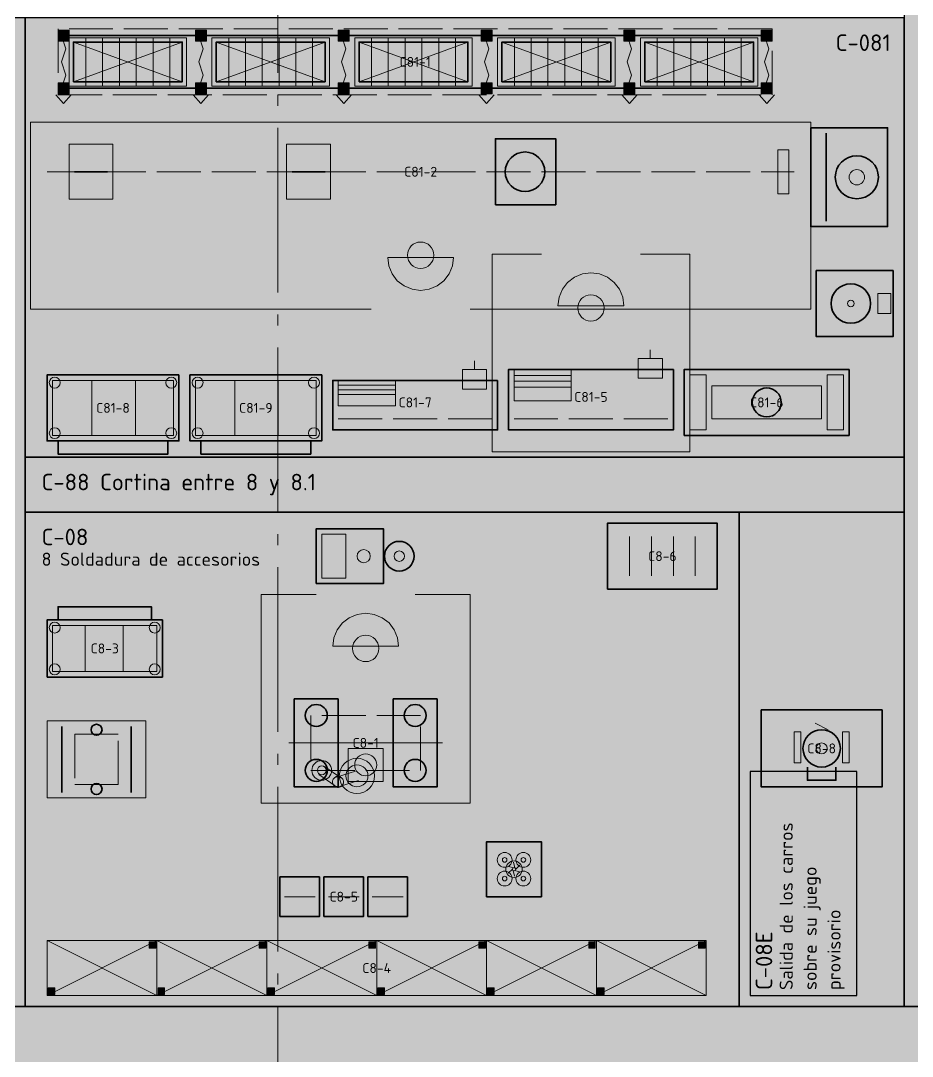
# Model space of a CAD drawing. Header units: millimetres. Extents: x 0 to 1189, y 0 to 841.
# Drawn here: x 515.6 to 596.7, y 415.5 to 509.8 of the extents above; entities that cross this region are included whole.
import ezdxf
from ezdxf.enums import TextEntityAlignment as Align

# ---------------------------------------------------------------- set-up
doc = ezdxf.new("R2010")
doc.units = ezdxf.units.MM
doc.linetypes.add('IRAM-E-TRAZOS', pattern=[5, 4, -1])
doc.linetypes.add('IRAM-F-TRAZO-PUNTO', pattern=[20, 15, -2, 1, -2])
for name, color, linetype, lineweight, true_color in [('A-AREA-TRABAJO', 30, 'CONTINUOUS', 13, 0xeb963c), ('A-DEM-AM', 2, 'CONTINUOUS', 35, 0xd7a500), ('A-EQUIPO', 30, 'CONTINUOUS', 35, 0xe67800), ('A-SENDA', 2, 'CONTINUOUS', 25, 0xd7a500)]:
    doc.layers.add(name, color=color, linetype=linetype, lineweight=lineweight, true_color=true_color)
for name, color, linetype, lineweight in [('A-EJE', 1, 'IRAM-F-TRAZO-PUNTO', 18), ('A-EQUIPO-FINO', 8, 'CONTINUOUS', 13), ('A-EQUIPO-OCULTO', 8, 'IRAM-E-TRAZOS', 13), ('A-EQUIPO-RELLENO', 9, 'CONTINUOUS', 13), ('A-OPERARIO', 6, 'CONTINUOUS', 18), ('A-RELLENO', 9, 'CONTINUOUS', 13), ('A-SECTOR', 1, 'CONTINUOUS', 25), ('A-SECTOR-TXT', 1, 'CONTINUOUS', 25), ('A-SEGURIDAD', 1, 'IRAM-E-TRAZOS', 18), ('A-TEXTO', 7, 'CONTINUOUS', 18)]:
    doc.layers.add(name, color=color, linetype=linetype, lineweight=lineweight)
doc.styles.add('ISO3098', font='isocpeur.ttf')

msp = doc.modelspace()

# ---------------------------------------------------------------- hatches: boundary and pattern name
at = {"layer": 'A-EQUIPO-RELLENO', "true_color": 0x969ba0}
h = msp.add_hatch(color=7, dxfattribs=at)
h.dxf.hatch_style = 1
h.paths.add_polyline_path([(519, 507.9), (520, 507.9), (520, 508.9), (519, 508.9)])
at = {"layer": 'A-EQUIPO-RELLENO', "true_color": 0xeedec0}
h = msp.add_hatch(color=7, dxfattribs=at)
h.dxf.hatch_style = 1
h.paths.add_polyline_path([(520, 503.8), (530.7, 503.8), (530.7, 508.2), (520, 508.2)])
at = {"layer": 'A-EQUIPO-RELLENO', "true_color": 0x969ba0}
h = msp.add_hatch(color=7, dxfattribs=at)
h.dxf.hatch_style = 1
h.paths.add_polyline_path([(531.5, 507.9), (532.5, 507.9), (532.5, 508.9), (531.5, 508.9)])
at = {"layer": 'A-EQUIPO-RELLENO', "true_color": 0xeedec0}
h = msp.add_hatch(color=7, dxfattribs=at)
h.dxf.hatch_style = 1
h.paths.add_polyline_path([(533, 503.8), (543.7, 503.8), (543.7, 508.2), (533, 508.2)])
at = {"layer": 'A-EQUIPO-RELLENO', "true_color": 0x969ba0}
h = msp.add_hatch(color=7, dxfattribs=at)
h.dxf.hatch_style = 1
h.paths.add_polyline_path([(544.5, 507.9), (545.5, 507.9), (545.5, 508.9), (544.5, 508.9)])
at = {"layer": 'A-EQUIPO-RELLENO', "true_color": 0xeedec0}
h = msp.add_hatch(color=7, dxfattribs=at)
h.dxf.hatch_style = 1
h.paths.add_polyline_path([(546, 503.8), (556.7, 503.8), (556.7, 508.2), (546, 508.2)])
at = {"layer": 'A-EQUIPO-RELLENO', "true_color": 0x969ba0}
h = msp.add_hatch(color=7, dxfattribs=at)
h.dxf.hatch_style = 1
h.paths.add_polyline_path([(557.5, 507.9), (558.5, 507.9), (558.5, 508.9), (557.5, 508.9)])
at = {"layer": 'A-EQUIPO-RELLENO', "true_color": 0xeedec0}
h = msp.add_hatch(color=7, dxfattribs=at)
h.dxf.hatch_style = 1
h.paths.add_polyline_path([(559, 503.8), (569.7, 503.8), (569.7, 508.2), (559, 508.2)])
at = {"layer": 'A-EQUIPO-RELLENO', "true_color": 0x969ba0}
h = msp.add_hatch(color=7, dxfattribs=at)
h.dxf.hatch_style = 1
h.paths.add_polyline_path([(570.5, 507.9), (571.5, 507.9), (571.5, 508.9), (570.5, 508.9)])
at = {"layer": 'A-EQUIPO-RELLENO', "true_color": 0xeedec0}
h = msp.add_hatch(color=7, dxfattribs=at)
h.dxf.hatch_style = 1
h.paths.add_polyline_path([(572, 503.8), (582.7, 503.8), (582.7, 508.2), (572, 508.2)])
at = {"layer": 'A-EQUIPO-RELLENO', "true_color": 0x969ba0}
h = msp.add_hatch(color=7, dxfattribs=at)
h.dxf.hatch_style = 1
h.paths.add_polyline_path([(583, 507.9), (584, 507.9), (584, 508.9), (583, 508.9)])
h = msp.add_hatch(color=7, dxfattribs=at)
h.dxf.hatch_style = 1
h.paths.add_polyline_path([(519, 503.1), (520, 503.1), (520, 504.1), (519, 504.1)])
h = msp.add_hatch(color=7, dxfattribs=at)
h.dxf.hatch_style = 1
h.paths.add_polyline_path([(531.5, 503.1), (532.5, 503.1), (532.5, 504.1), (531.5, 504.1)])
h = msp.add_hatch(color=7, dxfattribs=at)
h.dxf.hatch_style = 1
h.paths.add_polyline_path([(544.5, 503.1), (545.5, 503.1), (545.5, 504.1), (544.5, 504.1)])
h = msp.add_hatch(color=7, dxfattribs=at)
h.dxf.hatch_style = 1
h.paths.add_polyline_path([(557.5, 503.1), (558.5, 503.1), (558.5, 504.1), (557.5, 504.1)])
h = msp.add_hatch(color=7, dxfattribs=at)
h.dxf.hatch_style = 1
h.paths.add_polyline_path([(570.5, 503.1), (571.5, 503.1), (571.5, 504.1), (570.5, 504.1)])
h = msp.add_hatch(color=7, dxfattribs=at)
h.dxf.hatch_style = 1
h.paths.add_polyline_path([(583, 503.1), (584, 503.1), (584, 504.1), (583, 504.1)])
at = {"layer": 'A-EQUIPO-RELLENO', "true_color": 0xd7e1d7}
h = msp.add_hatch(color=7, dxfattribs=at)
h.dxf.hatch_style = 1
h.paths.add_polyline_path([(587.5, 500), (587.5, 491), (594.5, 491), (594.5, 500)])
at = {"layer": 'A-EQUIPO-RELLENO', "true_color": 0xd7e1eb}
h = msp.add_hatch(color=7, dxfattribs=at)
h.dxf.hatch_style = 1
h.paths.add_polyline_path([(558.8, 493), (564.3, 493), (564.3, 499), (558.8, 499)])
at = {"layer": 'A-EQUIPO-RELLENO', "true_color": 0xcdd0d4}
h = msp.add_hatch(color=7, dxfattribs=at)
h.dxf.hatch_style = 1
h.paths.add_polyline_path([(520, 493.5), (524, 493.5), (524, 498.5), (520, 498.5)])
h = msp.add_hatch(color=7, dxfattribs=at)
h.dxf.hatch_style = 1
h.paths.add_polyline_path([(539.8, 493.5), (543.8, 493.5), (543.8, 498.5), (539.8, 498.5)])
at = {"layer": 'A-EQUIPO-RELLENO', "true_color": 0xe13c32}
h = msp.add_hatch(color=7, dxfattribs=at)
h.dxf.hatch_style = 1
h.paths.add_polyline_path([(584.5, 494), (585.5, 494), (585.5, 498), (584.5, 498)])
at = {"layer": 'A-EQUIPO-RELLENO', "true_color": 0xffffff}
h = msp.add_hatch(color=7, dxfattribs=at)
h.dxf.hatch_style = 1
h.paths.add_polyline_path([(553.2, 488.4), (553.159, 488.711), (553.039, 489), (552.849, 489.249), (552.6, 489.439), (552.311, 489.559), (552, 489.6), (551.689, 489.559), (551.4, 489.439), (551.151, 489.249), (550.961, 489), (550.841, 488.711), (550.8, 488.4), (550.841, 488.089), (550.961, 487.8), (551.151, 487.551), (551.4, 487.361), (551.689, 487.241), (552, 487.2), (552.311, 487.241), (552.6, 487.361), (552.849, 487.551), (553.039, 487.8), (553.159, 488.089)])
at = {"layer": 'A-EQUIPO-RELLENO', "true_color": 0xfae1f5}
h = msp.add_hatch(color=7, dxfattribs=at)
h.dxf.hatch_style = 1
h.paths.add_polyline_path([(549, 488.2), (549.102, 487.424), (549.402, 486.7), (549.879, 486.079), (550.5, 485.602), (551.224, 485.302), (552, 485.2), (552.776, 485.302), (553.5, 485.602), (554.121, 486.079), (554.598, 486.7), (554.898, 487.424), (555, 488.2), (549, 488.2)])
h = msp.add_hatch(color=7, dxfattribs=at)
h.dxf.hatch_style = 1
h.paths.add_polyline_path([(570.5, 483.8), (570.398, 484.576), (570.098, 485.3), (569.621, 485.921), (569, 486.398), (568.276, 486.698), (567.5, 486.8), (566.724, 486.698), (566, 486.398), (565.379, 485.921), (564.902, 485.3), (564.602, 484.576), (564.5, 483.8), (570.5, 483.8)])
at = {"layer": 'A-EQUIPO-RELLENO', "true_color": 0xeeeeee}
h = msp.add_hatch(color=7, dxfattribs=at)
h.dxf.hatch_style = 1
h.paths.add_polyline_path([(588, 487), (588, 481), (595, 481), (595, 487)])
at = {"layer": 'A-EQUIPO-RELLENO', "true_color": 0xffffff}
h = msp.add_hatch(color=7, dxfattribs=at)
h.dxf.hatch_style = 1
h.paths.add_polyline_path([(566.3, 483.6), (566.341, 483.289), (566.461, 483), (566.651, 482.751), (566.9, 482.561), (567.189, 482.441), (567.5, 482.4), (567.811, 482.441), (568.1, 482.561), (568.349, 482.751), (568.539, 483), (568.659, 483.289), (568.7, 483.6), (568.659, 483.911), (568.539, 484.2), (568.349, 484.449), (568.1, 484.639), (567.811, 484.759), (567.5, 484.8), (567.189, 484.759), (566.9, 484.639), (566.651, 484.449), (566.461, 484.2), (566.341, 483.911)])
at = {"layer": 'A-EQUIPO-RELLENO', "true_color": 0xcdd0d4}
h = msp.add_hatch(color=7, dxfattribs=at)
h.dxf.hatch_style = 1
h.paths.add_polyline_path([(593.6, 484.9), (593.6, 483.1), (594.8, 483.1), (594.8, 484.9)])
h = msp.add_hatch(color=7, dxfattribs=at)
h.dxf.hatch_style = 1
h.paths.add_polyline_path([(574, 479), (571.8, 479), (571.8, 477.2), (574, 477.2)])
h = msp.add_hatch(color=7, dxfattribs=at)
h.dxf.hatch_style = 1
h.paths.add_polyline_path([(558, 478), (555.8, 478), (555.8, 476.2), (558, 476.2)])
at = {"layer": 'A-EQUIPO-RELLENO', "true_color": 0xeedec0}
h = msp.add_hatch(color=7, dxfattribs=at)
h.dxf.hatch_style = 1
h.paths.add_polyline_path([(575, 478), (560, 478), (560, 472.5), (575, 472.5)])
at = {"layer": 'A-EQUIPO-RELLENO', "true_color": 0xe1e6ec}
h = msp.add_hatch(color=7, dxfattribs=at)
h.dxf.hatch_style = 1
h.paths.add_polyline_path([(591, 478), (576, 478), (576, 472), (591, 472)])
at = {"layer": 'A-EQUIPO-RELLENO', "true_color": 0xeeeeee}
h = msp.add_hatch(color=7, dxfattribs=at)
h.dxf.hatch_style = 1
h.paths.add_polyline_path([(530, 477.5), (518, 477.5), (518, 471.5), (530, 471.5)])
h = msp.add_hatch(color=7, dxfattribs=at)
h.dxf.hatch_style = 1
h.paths.add_polyline_path([(543, 477.5), (531, 477.5), (531, 471.5), (543, 471.5)])
at = {"layer": 'A-EQUIPO-RELLENO', "true_color": 0x969ba0}
h = msp.add_hatch(color=7, dxfattribs=at)
h.dxf.hatch_style = 1
h.paths.add_polyline_path([(578, 477.5), (576.5, 477.5), (576.5, 472.5), (578, 472.5)])
h = msp.add_hatch(color=7, dxfattribs=at)
h.dxf.hatch_style = 1
h.paths.add_polyline_path([(590.5, 477.5), (589, 477.5), (589, 472.5), (590.5, 472.5)])
at = {"layer": 'A-EQUIPO-RELLENO', "true_color": 0xeedec0}
h = msp.add_hatch(color=7, dxfattribs=at)
h.dxf.hatch_style = 1
h.paths.add_polyline_path([(559, 477), (544, 477), (544, 472.5), (559, 472.5)])
h = msp.add_hatch(color=7, dxfattribs=at)
h.dxf.hatch_style = 1
h.paths.add_polyline_path([(569, 458), (579, 458), (579, 464), (569, 464)])
at = {"layer": 'A-EQUIPO-RELLENO', "true_color": 0xd7e1eb}
h = msp.add_hatch(color=7, dxfattribs=at)
h.dxf.hatch_style = 1
h.paths.add_polyline_path([(542.5, 458.5), (548.62, 458.5), (548.62, 463.5), (542.5, 463.5)])
at = {"layer": 'A-EQUIPO-RELLENO', "true_color": 0xbed2be}
h = msp.add_hatch(color=7, dxfattribs=at)
h.dxf.hatch_style = 1
h.paths.add_polyline_path([(551.41, 461), (551.364, 461.349), (551.229, 461.675), (551.015, 461.955), (550.735, 462.169), (550.409, 462.304), (550.06, 462.35), (549.711, 462.304), (549.385, 462.169), (549.105, 461.955), (548.891, 461.675), (548.756, 461.349), (548.71, 461), (548.756, 460.651), (548.891, 460.325), (549.105, 460.045), (549.385, 459.831), (549.711, 459.696), (550.06, 459.65), (550.409, 459.696), (550.735, 459.831), (551.015, 460.045), (551.229, 460.325), (551.364, 460.651)])
at = {"layer": 'A-EQUIPO-RELLENO', "true_color": 0xfae1f5}
h = msp.add_hatch(color=7, dxfattribs=at)
h.dxf.hatch_style = 1
h.paths.add_polyline_path([(550, 452.8), (549.898, 453.576), (549.598, 454.3), (549.121, 454.921), (548.5, 455.398), (547.776, 455.698), (547, 455.8), (546.224, 455.698), (545.5, 455.398), (544.879, 454.921), (544.402, 454.3), (544.102, 453.576), (544, 452.8), (550, 452.8)])
at = {"layer": 'A-EQUIPO-RELLENO', "true_color": 0xeeeeee}
h = msp.add_hatch(color=7, dxfattribs=at)
h.dxf.hatch_style = 1
h.paths.add_polyline_path([(518, 450), (528.5, 450), (528.5, 455.2), (518, 455.2)])
at = {"layer": 'A-EQUIPO-RELLENO', "true_color": 0xffffff}
h = msp.add_hatch(color=7, dxfattribs=at)
h.dxf.hatch_style = 1
h.paths.add_polyline_path([(545.8, 452.6), (545.841, 452.289), (545.961, 452), (546.151, 451.751), (546.4, 451.561), (546.689, 451.441), (547, 451.4), (547.311, 451.441), (547.6, 451.561), (547.849, 451.751), (548.039, 452), (548.159, 452.289), (548.2, 452.6), (548.159, 452.911), (548.039, 453.2), (547.849, 453.449), (547.6, 453.639), (547.311, 453.759), (547, 453.8), (546.689, 453.759), (546.4, 453.639), (546.151, 453.449), (545.961, 453.2), (545.841, 452.911)])
at = {"layer": 'A-EQUIPO-RELLENO', "true_color": 0xcdd0d4}
h = msp.add_hatch(color=7, dxfattribs=at)
h.dxf.hatch_style = 1
h.paths.add_polyline_path([(544.5, 448), (540.5, 448), (540.5, 440), (544.5, 440)])
h = msp.add_hatch(color=7, dxfattribs=at)
h.dxf.hatch_style = 1
h.paths.add_polyline_path([(553.5, 448), (549.5, 448), (549.5, 440), (553.5, 440)])
h = msp.add_hatch(color=7, dxfattribs=at)
h.dxf.hatch_style = 1
h.paths.add_polyline_path([(527, 439), (527, 446), (518, 446), (518, 439)])
at = {"layer": 'A-EQUIPO-RELLENO', "true_color": 0xf0786e}
h = msp.add_hatch(color=7, dxfattribs=at)
h.dxf.hatch_style = 1
h.paths.add_polyline_path([(586.8, 443.5), (586.858, 443.06), (587.028, 442.65), (587.298, 442.298), (587.65, 442.028), (588.06, 441.858), (588.5, 441.8), (588.94, 441.858), (589.35, 442.028), (589.702, 442.298), (589.972, 442.65), (590.142, 443.06), (590.2, 443.5), (590.142, 443.94), (589.972, 444.35), (589.702, 444.702), (589.35, 444.972), (588.94, 445.142), (588.5, 445.2), (588.06, 445.142), (587.65, 444.972), (587.298, 444.702), (587.028, 444.35), (586.858, 443.94)])
at = {"layer": 'A-EQUIPO-RELLENO', "true_color": 0x969ba0}
h = msp.add_hatch(color=7, dxfattribs=at)
h.dxf.hatch_style = 1
h.paths.add_polyline_path([(586.6, 445), (586, 445), (586, 442.2), (586.6, 442.2)])
h = msp.add_hatch(color=7, dxfattribs=at)
h.dxf.hatch_style = 1
h.paths.add_polyline_path([(591, 445), (590.4, 445), (590.4, 442.2), (591, 442.2)])
at = {"layer": 'A-EQUIPO-RELLENO', "true_color": 0xeeeeee}
h = msp.add_hatch(color=7, dxfattribs=at)
h.dxf.hatch_style = 1
h.paths.add_polyline_path([(548.6, 443.5), (545.4, 443.5), (545.4, 440.5), (548.6, 440.5)])
at = {"layer": 'A-EQUIPO-RELLENO', "true_color": 0xe6e6dc}
h = msp.add_hatch(color=7, dxfattribs=at)
h.dxf.hatch_style = 1
h.paths.add_polyline_path([(558, 430), (563, 430), (563, 435), (558, 435)])
at = {"layer": 'A-EQUIPO-RELLENO', "true_color": 0xfaecc8}
h = msp.add_hatch(color=7, dxfattribs=at)
h.dxf.hatch_style = 1
h.paths.add_polyline_path([(542.8, 431.8), (539.2, 431.8), (539.2, 428.2), (542.8, 428.2)])
h = msp.add_hatch(color=7, dxfattribs=at)
h.dxf.hatch_style = 1
h.paths.add_polyline_path([(546.8, 431.8), (543.2, 431.8), (543.2, 428.2), (546.8, 428.2)])
h = msp.add_hatch(color=7, dxfattribs=at)
h.dxf.hatch_style = 1
h.paths.add_polyline_path([(550.8, 431.8), (547.2, 431.8), (547.2, 428.2), (550.8, 428.2)])
at = {"layer": 'A-EQUIPO-RELLENO', "true_color": 0xeeeeee}
h = msp.add_hatch(color=7, dxfattribs=at)
h.dxf.hatch_style = 1
h.paths.add_polyline_path([(528, 426), (518, 426), (518, 421), (528, 421)])
at = {"layer": 'A-EQUIPO-RELLENO', "true_color": 0x969ba0}
h = msp.add_hatch(color=7, dxfattribs=at)
h.dxf.hatch_style = 1
h.paths.add_polyline_path([(527.9, 425.9), (527.3, 425.9), (527.3, 425.3), (527.9, 425.3)])
at = {"layer": 'A-EQUIPO-RELLENO', "true_color": 0xeeeeee}
h = msp.add_hatch(color=7, dxfattribs=at)
h.dxf.hatch_style = 1
h.paths.add_polyline_path([(538, 426), (528, 426), (528, 421), (538, 421)])
at = {"layer": 'A-EQUIPO-RELLENO', "true_color": 0x969ba0}
h = msp.add_hatch(color=7, dxfattribs=at)
h.dxf.hatch_style = 1
h.paths.add_polyline_path([(537.9, 425.9), (537.3, 425.9), (537.3, 425.3), (537.9, 425.3)])
at = {"layer": 'A-EQUIPO-RELLENO', "true_color": 0xeeeeee}
h = msp.add_hatch(color=7, dxfattribs=at)
h.dxf.hatch_style = 1
h.paths.add_polyline_path([(548, 426), (538, 426), (538, 421), (548, 421)])
at = {"layer": 'A-EQUIPO-RELLENO', "true_color": 0x969ba0}
h = msp.add_hatch(color=7, dxfattribs=at)
h.dxf.hatch_style = 1
h.paths.add_polyline_path([(547.9, 425.9), (547.3, 425.9), (547.3, 425.3), (547.9, 425.3)])
at = {"layer": 'A-EQUIPO-RELLENO', "true_color": 0xeeeeee}
h = msp.add_hatch(color=7, dxfattribs=at)
h.dxf.hatch_style = 1
h.paths.add_polyline_path([(558, 426), (548, 426), (548, 421), (558, 421)])
at = {"layer": 'A-EQUIPO-RELLENO', "true_color": 0x969ba0}
h = msp.add_hatch(color=7, dxfattribs=at)
h.dxf.hatch_style = 1
h.paths.add_polyline_path([(557.9, 425.9), (557.3, 425.9), (557.3, 425.3), (557.9, 425.3)])
at = {"layer": 'A-EQUIPO-RELLENO', "true_color": 0xeeeeee}
h = msp.add_hatch(color=7, dxfattribs=at)
h.dxf.hatch_style = 1
h.paths.add_polyline_path([(568, 426), (558, 426), (558, 421), (568, 421)])
at = {"layer": 'A-EQUIPO-RELLENO', "true_color": 0x969ba0}
h = msp.add_hatch(color=7, dxfattribs=at)
h.dxf.hatch_style = 1
h.paths.add_polyline_path([(567.9, 425.9), (567.3, 425.9), (567.3, 425.3), (567.9, 425.3)])
at = {"layer": 'A-EQUIPO-RELLENO', "true_color": 0xeeeeee}
h = msp.add_hatch(color=7, dxfattribs=at)
h.dxf.hatch_style = 1
h.paths.add_polyline_path([(578, 426), (568, 426), (568, 421), (578, 421)])
at = {"layer": 'A-EQUIPO-RELLENO', "true_color": 0x969ba0}
h = msp.add_hatch(color=7, dxfattribs=at)
h.dxf.hatch_style = 1
h.paths.add_polyline_path([(577.9, 425.9), (577.3, 425.9), (577.3, 425.3), (577.9, 425.3)])
h = msp.add_hatch(color=7, dxfattribs=at)
h.dxf.hatch_style = 1
h.paths.add_polyline_path([(518.7, 421.7), (518.1, 421.7), (518.1, 421.1), (518.7, 421.1)])
h = msp.add_hatch(color=7, dxfattribs=at)
h.dxf.hatch_style = 1
h.paths.add_polyline_path([(528.7, 421.7), (528.1, 421.7), (528.1, 421.1), (528.7, 421.1)])
h = msp.add_hatch(color=7, dxfattribs=at)
h.dxf.hatch_style = 1
h.paths.add_polyline_path([(538.7, 421.7), (538.1, 421.7), (538.1, 421.1), (538.7, 421.1)])
h = msp.add_hatch(color=7, dxfattribs=at)
h.dxf.hatch_style = 1
h.paths.add_polyline_path([(548.7, 421.7), (548.1, 421.7), (548.1, 421.1), (548.7, 421.1)])
h = msp.add_hatch(color=7, dxfattribs=at)
h.dxf.hatch_style = 1
h.paths.add_polyline_path([(558.7, 421.7), (558.1, 421.7), (558.1, 421.1), (558.7, 421.1)])
h = msp.add_hatch(color=7, dxfattribs=at)
h.dxf.hatch_style = 1
h.paths.add_polyline_path([(568.7, 421.7), (568.1, 421.7), (568.1, 421.1), (568.7, 421.1)])
at = {"layer": 'A-RELLENO', "true_color": 0xf8d9c0}
h = msp.add_hatch(color=7, dxfattribs=at)
h.dxf.hatch_style = 1
h.paths.add_polyline_path([(596, 420), (608, 420), (608, 600), (596, 600)])
h = msp.add_hatch(color=7, dxfattribs=at)
h.dxf.hatch_style = 1
h.paths.add_polyline_path([(511, 420), (516, 420), (516, 510), (511, 510)])
h = msp.add_hatch(color=7, dxfattribs=at)
h.dxf.hatch_style = 1
h.paths.add_polyline_path([(516, 470), (596, 470), (596, 510), (516, 510)])
h = msp.add_hatch(color=7, dxfattribs=at)
h.dxf.hatch_style = 1
h.paths.add_polyline_path([(516, 465), (596, 465), (596, 470), (516, 470)])
h = msp.add_hatch(color=7, dxfattribs=at)
h.dxf.hatch_style = 1
h.paths.add_polyline_path([(516, 420), (581, 420), (581, 465), (516, 465)])
h = msp.add_hatch(color=7, dxfattribs=at)
h.dxf.hatch_style = 1
h.paths.add_polyline_path([(581, 420), (596, 420), (596, 465), (581, 465)])
at = {"layer": 'A-RELLENO', "true_color": 0xfff4b4}
h = msp.add_hatch(color=7, dxfattribs=at)
h.dxf.hatch_style = 1
h.paths.add_polyline_path([(83, 405), (843, 405), (843, 420), (83, 420)])
at = {"layer": 'A-SECTOR-TXT', "true_color": 0xffffff}
h = msp.add_hatch(color=7, dxfattribs=at)
h.dxf.hatch_style = 1
h.paths.add_polyline_path([(591.7, 421), (591.7, 441.4), (582, 441.4), (582, 421)])

# ---------------------------------------------------------------- linework, layer by layer
at = {"layer": 'A-AREA-TRABAJO'}
for p, q in [((563, 488.5), (558.5, 488.5)), ((576.5, 488.5), (572, 488.5)), ((516.5, 483.5), (547.5, 483.5)), ((556.5, 483.5), (587.5, 483.5)), ((542.5, 457.5), (537.5, 457.5)), ((556.5, 457.5), (551.5, 457.5))]:
    msp.add_line(p, q, dxfattribs=at)
for points in [[(516.5, 483.5), (516.5, 500.5), (587.5, 500.5), (587.5, 483.5)], [(576.5, 488.5), (576.5, 470.5), (558.5, 470.5), (558.5, 488.5)], [(556.5, 457.5), (556.5, 438.5), (537.5, 438.5), (537.5, 457.5)]]:
    msp.add_lwpolyline(points, dxfattribs=at)
at = {"layer": 'A-DEM-AM'}
msp.add_lwpolyline([(594, 447), (583, 447), (583, 440), (594, 440)], close=True, dxfattribs=at)
at = {"layer": 'A-EJE'}
for p, q in [((539, 185), (539, 696)), ((554, 444), (540, 444))]:
    msp.add_line(p, q, dxfattribs=at)
at = {"layer": 'A-EQUIPO'}
for p, q in [((519, 508.4), (584, 508.4)), ((519, 503.6), (584, 503.6)), ((588.9, 499.5), (588.9, 491.5)), ((520.5, 496), (523.5, 496)), ((540.3, 496), (543.3, 496)), ((519.35, 439.5), (519.35, 445.5)), ((525.65, 439.5), (525.65, 445.5))]:
    msp.add_line(p, q, dxfattribs=at)
for points in [[(520.4, 504.2), (530.3, 504.2), (530.3, 507.8), (520.4, 507.8)], [(533.4, 504.2), (543.3, 504.2), (543.3, 507.8), (533.4, 507.8)], [(546.4, 504.2), (556.3, 504.2), (556.3, 507.8), (546.4, 507.8)], [(559.4, 504.2), (569.3, 504.2), (569.3, 507.8), (559.4, 507.8)], [(572.4, 504.2), (582.3, 504.2), (582.3, 507.8), (572.4, 507.8)], [(587.5, 500), (587.5, 491), (594.5, 491), (594.5, 500)], [(558.8, 493), (564.3, 493), (564.3, 499), (558.8, 499)], [(588, 487), (588, 481), (595, 481), (595, 487)], [(575, 478), (560, 478), (560, 472.5), (575, 472.5)], [(591, 478), (576, 478), (576, 472), (591, 472)], [(530, 477.5), (518, 477.5), (518, 471.5), (530, 471.5)], [(543, 477.5), (531, 477.5), (531, 471.5), (543, 471.5)], [(559, 477), (544, 477), (544, 472.5), (559, 472.5)], [(569, 458), (579, 458), (579, 464), (569, 464)], [(542.5, 458.5), (548.62, 458.5), (548.62, 463.5), (542.5, 463.5)], [(518, 450), (528.5, 450), (528.5, 455.2), (518, 455.2)], [(544.5, 448), (540.5, 448), (540.5, 440), (544.5, 440)], [(553.5, 448), (549.5, 448), (549.5, 440), (553.5, 440)], [(558, 430), (563, 430), (563, 435), (558, 435)], [(542.8, 431.8), (539.2, 431.8), (539.2, 428.2), (542.8, 428.2)], [(546.8, 431.8), (543.2, 431.8), (543.2, 428.2), (546.8, 428.2)], [(550.8, 431.8), (547.2, 431.8), (547.2, 428.2), (550.8, 428.2)]]:
    msp.add_lwpolyline(points, close=True, dxfattribs=at)
for points in [[(529, 471.5), (529, 470.3), (519, 470.3), (519, 471.5)], [(542, 471.5), (542, 470.3), (532, 470.3), (532, 471.5)], [(519, 455.2), (519, 456.4), (527.5, 456.4), (527.5, 455.2)], [(589.8, 441.8), (589.8, 440.6), (587.2, 440.6), (587.2, 441.8)]]:
    msp.add_lwpolyline(points, dxfattribs=at)
for centre, radius in [((561.5, 496), 1.8), ((591.7, 495.5), 1.96), ((591.15, 484), 1.8), ((583.5, 475), 1.32), ((550.06, 461), 1.35), ((542.5, 446.5), 1), ((551.5, 446.5), 1), ((522.5, 445.2), 0.5), ((588.5, 443.5), 1.7), ((542.5, 441.5), 1), ((551.5, 441.5), 1), ((522.5, 439.8), 0.5)]:
    msp.add_circle(centre, radius, dxfattribs=at)
at = {"layer": 'A-EQUIPO-FINO'}
for p, q in [((521.529, 503.8), (521.529, 508.2)), ((523.057, 503.8), (523.057, 508.2)), ((524.586, 503.8), (524.586, 508.2)), ((526.114, 503.8), (526.114, 508.2)), ((527.643, 503.8), (527.643, 508.2)), ((529.171, 503.8), (529.171, 508.2)), ((534.529, 503.8), (534.529, 508.2)), ((536.057, 503.8), (536.057, 508.2)), ((537.586, 503.8), (537.586, 508.2)), ((539.114, 503.8), (539.114, 508.2)), ((540.643, 503.8), (540.643, 508.2)), ((542.171, 503.8), (542.171, 508.2)), ((547.529, 503.8), (547.529, 508.2)), ((549.057, 503.8), (549.057, 508.2)), ((550.586, 503.8), (550.586, 508.2)), ((552.114, 503.8), (552.114, 508.2)), ((553.643, 503.8), (553.643, 508.2)), ((555.171, 503.8), (555.171, 508.2)), ((560.529, 503.8), (560.529, 508.2)), ((562.057, 503.8), (562.057, 508.2)), ((563.586, 503.8), (563.586, 508.2)), ((565.114, 503.8), (565.114, 508.2)), ((566.643, 503.8), (566.643, 508.2)), ((568.171, 503.8), (568.171, 508.2)), ((573.529, 503.8), (573.529, 508.2)), ((575.057, 503.8), (575.057, 508.2)), ((576.586, 503.8), (576.586, 508.2)), ((578.114, 503.8), (578.114, 508.2)), ((579.643, 503.8), (579.643, 508.2)), ((581.171, 503.8), (581.171, 508.2)), ((520.4, 504.2), (530.3, 507.8)), ((520.4, 507.8), (530.3, 504.2)), ((533.4, 504.2), (543.3, 507.8)), ((533.4, 507.8), (543.3, 504.2)), ((546.4, 504.2), (556.3, 507.8)), ((546.4, 507.8), (556.3, 504.2)), ((559.4, 504.2), (569.3, 507.8)), ((559.4, 507.8), (569.3, 504.2)), ((572.4, 504.2), (582.3, 507.8)), ((572.4, 507.8), (582.3, 504.2)), ((572.9, 479), (572.9, 479.8)), ((556.9, 478), (556.9, 478.8)), ((565.7, 477.462), (560.5, 477.462)), ((522.08, 477), (522.08, 472)), ((526.04, 477), (526.04, 472)), ((535.08, 477), (535.08, 472)), ((539.04, 477), (539.04, 472)), ((549.7, 476.575), (544.5, 476.575)), ((549.7, 476.15), (544.5, 476.15)), ((565.7, 476.925), (560.5, 476.925)), ((565.7, 476.387), (560.5, 476.387)), ((549.7, 475.725), (544.5, 475.725)), ((571, 459.2), (571, 462.8)), ((573, 459.2), (573, 462.8)), ((575, 459.2), (575, 462.8)), ((577, 459.2), (577, 462.8)), ((521.465, 450.5), (521.465, 454.7)), ((524.93, 450.5), (524.93, 454.7)), ((589.1, 445.2), (587.9, 445.8)), ((542.4, 430), (539.6, 430)), ((546.4, 430), (543.6, 430)), ((550.4, 430), (547.6, 430)), ((528, 426), (518, 421)), ((528, 421), (518, 426)), ((538, 426), (528, 421)), ((538, 421), (528, 426)), ((548, 426), (538, 421)), ((548, 421), (538, 426)), ((558, 426), (548, 421)), ((558, 421), (548, 426)), ((568, 426), (558, 421)), ((568, 421), (558, 426)), ((578, 426), (568, 421)), ((578, 421), (568, 426))]:
    msp.add_line(p, q, dxfattribs=at)
for points in [[(519, 507.9), (520, 507.9), (520, 508.9), (519, 508.9)], [(520, 503.8), (530.7, 503.8), (530.7, 508.2), (520, 508.2)], [(531.5, 507.9), (532.5, 507.9), (532.5, 508.9), (531.5, 508.9)], [(533, 503.8), (543.7, 503.8), (543.7, 508.2), (533, 508.2)], [(544.5, 507.9), (545.5, 507.9), (545.5, 508.9), (544.5, 508.9)], [(546, 503.8), (556.7, 503.8), (556.7, 508.2), (546, 508.2)], [(557.5, 507.9), (558.5, 507.9), (558.5, 508.9), (557.5, 508.9)], [(559, 503.8), (569.7, 503.8), (569.7, 508.2), (559, 508.2)], [(570.5, 507.9), (571.5, 507.9), (571.5, 508.9), (570.5, 508.9)], [(572, 503.8), (582.7, 503.8), (582.7, 508.2), (572, 508.2)], [(583, 507.9), (584, 507.9), (584, 508.9), (583, 508.9)], [(519, 503.1), (520, 503.1), (520, 504.1), (519, 504.1)], [(531.5, 503.1), (532.5, 503.1), (532.5, 504.1), (531.5, 504.1)], [(544.5, 503.1), (545.5, 503.1), (545.5, 504.1), (544.5, 504.1)], [(557.5, 503.1), (558.5, 503.1), (558.5, 504.1), (557.5, 504.1)], [(570.5, 503.1), (571.5, 503.1), (571.5, 504.1), (570.5, 504.1)], [(583, 503.1), (584, 503.1), (584, 504.1), (583, 504.1)], [(520, 493.5), (524, 493.5), (524, 498.5), (520, 498.5)], [(539.8, 493.5), (543.8, 493.5), (543.8, 498.5), (539.8, 498.5)], [(584.5, 494), (585.5, 494), (585.5, 498), (584.5, 498)], [(593.6, 484.9), (593.6, 483.1), (594.8, 483.1), (594.8, 484.9)], [(574, 479), (571.8, 479), (571.8, 477.2), (574, 477.2)], [(558, 478), (555.8, 478), (555.8, 476.2), (558, 476.2)], [(565.7, 478), (560.5, 478), (560.5, 475.15), (565.7, 475.15)], [(578, 477.5), (576.5, 477.5), (576.5, 472.5), (578, 472.5)], [(590.5, 477.5), (589, 477.5), (589, 472.5), (590.5, 472.5)], [(529.5, 477), (518.5, 477), (518.5, 472), (529.5, 472)], [(542.5, 477), (531.5, 477), (531.5, 472), (542.5, 472)], [(549.7, 477), (544.5, 477), (544.5, 474.7), (549.7, 474.7)], [(588.5, 476.5), (578.5, 476.5), (578.5, 473.5), (588.5, 473.5)], [(543, 459), (545.2, 459), (545.2, 463), (543, 463)], [(518.5, 450.5), (528, 450.5), (528, 454.7), (518.5, 454.7)], [(527, 439), (527, 446), (518, 446), (518, 439)], [(586.6, 445), (586, 445), (586, 442.2), (586.6, 442.2)], [(591, 445), (590.4, 445), (590.4, 442.2), (591, 442.2)], [(548.6, 443.5), (545.4, 443.5), (545.4, 440.5), (548.6, 440.5)], [(528, 426), (518, 426), (518, 421), (528, 421)], [(527.9, 425.9), (527.3, 425.9), (527.3, 425.3), (527.9, 425.3)], [(538, 426), (528, 426), (528, 421), (538, 421)], [(537.9, 425.9), (537.3, 425.9), (537.3, 425.3), (537.9, 425.3)], [(548, 426), (538, 426), (538, 421), (548, 421)], [(547.9, 425.9), (547.3, 425.9), (547.3, 425.3), (547.9, 425.3)], [(558, 426), (548, 426), (548, 421), (558, 421)], [(557.9, 425.9), (557.3, 425.9), (557.3, 425.3), (557.9, 425.3)], [(568, 426), (558, 426), (558, 421), (568, 421)], [(567.9, 425.9), (567.3, 425.9), (567.3, 425.3), (567.9, 425.3)], [(578, 426), (568, 426), (568, 421), (578, 421)], [(577.9, 425.9), (577.3, 425.9), (577.3, 425.3), (577.9, 425.3)], [(518.7, 421.7), (518.1, 421.7), (518.1, 421.1), (518.7, 421.1)], [(528.7, 421.7), (528.1, 421.7), (528.1, 421.1), (528.7, 421.1)], [(538.7, 421.7), (538.1, 421.7), (538.1, 421.1), (538.7, 421.1)], [(548.7, 421.7), (548.1, 421.7), (548.1, 421.1), (548.7, 421.1)], [(558.7, 421.7), (558.1, 421.7), (558.1, 421.1), (558.7, 421.1)], [(568.7, 421.7), (568.1, 421.7), (568.1, 421.1), (568.7, 421.1)]]:
    msp.add_lwpolyline(points, close=True, dxfattribs=at)
for points in [[(519.3, 503.6), (519.7, 504.8), (519.3, 506), (519.7, 507.2), (519.3, 508.4)], [(531.8, 503.6), (532.2, 504.8), (531.8, 506), (532.2, 507.2), (531.8, 508.4)], [(544.8, 503.6), (545.2, 504.8), (544.8, 506), (545.2, 507.2), (544.8, 508.4)], [(557.8, 503.6), (558.2, 504.8), (557.8, 506), (558.2, 507.2), (557.8, 508.4)], [(570.8, 503.6), (571.2, 504.8), (570.8, 506), (571.2, 507.2), (570.8, 508.4)], [(583.3, 503.6), (583.7, 504.8), (583.3, 506), (583.7, 507.2), (583.3, 508.4)], [(560.425, 432.63), (559.922, 432.769)], [(560.575, 432.63), (560.444, 433.135)], [(560.65, 432.5), (561.022, 432.866)], [(560.35, 432.5), (559.978, 432.134)], [(560.425, 432.37), (560.556, 431.865)], [(560.575, 432.37), (561.078, 432.231)]]:
    msp.add_lwpolyline(points, dxfattribs=at)
for centre, radius in [((591.7, 495.5), 0.7), ((591.15, 484), 0.3), ((518.7, 476.8), 0.5), ((529.3, 476.8), 0.5), ((531.7, 476.8), 0.5), ((542.3, 476.8), 0.5), ((518.7, 472.2), 0.5), ((529.3, 472.2), 0.5), ((531.7, 472.2), 0.5), ((542.3, 472.2), 0.5), ((546.82, 461), 0.6), ((550.06, 461), 0.472), ((518.7, 454.5), 0.5), ((527.8, 454.5), 0.5), ((518.7, 450.7), 0.5), ((527.8, 450.7), 0.5), ((588.5, 443.5), 0.5), ((543, 441.5), 0.9), ((546.2, 441), 1.6), ((547, 442), 1), ((543, 441.5), 0.4), ((546.2, 441), 1), ((559.65, 433.35), 0.675), ((561.35, 433.35), 0.675), ((559.65, 433.35), 0.21), ((560.5, 432.5), 0.75), ((561.35, 433.35), 0.21), ((559.65, 431.65), 0.675), ((559.65, 431.65), 0.21), ((560.5, 432.5), 0.15), ((561.35, 431.65), 0.675), ((561.35, 431.65), 0.21)]:
    msp.add_circle(centre, radius, dxfattribs=at)
at = {"layer": 'A-EQUIPO-OCULTO'}
for p, q in [((518, 496), (586, 496)), ((558.5, 473.5), (544.5, 473.5)), ((574.5, 473.5), (560.5, 473.5)), ((543.261, 441.867), (544.736, 440.817)), ((544.338, 440.879), (546.063, 441.429)), ((542.739, 441.133), (544.214, 440.083)), ((544.612, 440.021), (546.337, 440.571))]:
    msp.add_line(p, q, dxfattribs=at)
for points in [[(519, 503), (584, 503), (584, 509), (519, 509)], [(552, 446.5), (542, 446.5), (542, 441.5), (552, 441.5)], [(524.48, 440.2), (524.48, 444.8), (520.52, 444.8), (520.52, 440.2)]]:
    msp.add_lwpolyline(points, close=True, dxfattribs=at)
msp.add_circle((544.475, 440.45), 0.5, dxfattribs=at)
at = {"layer": 'A-OPERARIO'}
for points in [[(549, 488.2), (549.102, 487.424), (549.402, 486.7), (549.879, 486.079), (550.5, 485.602), (551.224, 485.302), (552, 485.2), (552.776, 485.302), (553.5, 485.602), (554.121, 486.079), (554.598, 486.7), (554.898, 487.424), (555, 488.2)], [(570.5, 483.8), (570.398, 484.576), (570.098, 485.3), (569.621, 485.921), (569, 486.398), (568.276, 486.698), (567.5, 486.8), (566.724, 486.698), (566, 486.398), (565.379, 485.921), (564.902, 485.3), (564.602, 484.576), (564.5, 483.8)], [(550, 452.8), (549.898, 453.576), (549.598, 454.3), (549.121, 454.921), (548.5, 455.398), (547.776, 455.698), (547, 455.8), (546.224, 455.698), (545.5, 455.398), (544.879, 454.921), (544.402, 454.3), (544.102, 453.576), (544, 452.8)]]:
    msp.add_lwpolyline(points, close=True, dxfattribs=at)
for centre in [(552, 488.4), (567.5, 483.6), (547, 452.6)]:
    msp.add_circle(centre, 1.2, dxfattribs=at)
at = {"layer": 'A-SECTOR'}
for points in [[(596, 420), (608, 420), (608, 600), (596, 600)], [(511, 420), (516, 420), (516, 510), (511, 510)], [(516, 470), (596, 470), (596, 510), (516, 510)], [(516, 465), (596, 465), (596, 470), (516, 470)], [(516, 420), (581, 420), (581, 465), (516, 465)], [(581, 420), (596, 420), (596, 465), (581, 465)]]:
    msp.add_lwpolyline(points, close=True, dxfattribs=at)
at = {"layer": 'A-SECTOR-TXT'}
msp.add_lwpolyline([(591.7, 421), (591.7, 441.4), (582, 441.4), (582, 421)], close=True, dxfattribs=at)
at = {"layer": 'A-SEGURIDAD'}
for points in [[(518.8, 503), (519.5, 502.2), (520.2, 503)], [(531.3, 503), (532, 502.2), (532.7, 503)], [(544.3, 503), (545, 502.2), (545.7, 503)], [(557.3, 503), (558, 502.2), (558.7, 503)], [(570.3, 503), (571, 502.2), (571.7, 503)], [(582.8, 503), (583.5, 502.2), (584.2, 503)]]:
    msp.add_lwpolyline(points, dxfattribs=at)
at = {"layer": 'A-SENDA'}
msp.add_lwpolyline([(83, 405), (843, 405), (843, 420), (83, 420)], close=True, dxfattribs=at)

# ---------------------------------------------------------------- texts
at = {"layer": 'A-SECTOR-TXT', "style": 'ISO3098'}
for s, height, p in [('C-081', 1.5, (589.775, 508.5)), ('C-88 Cortina entre 8 y 8.1', 1.5, (517.5, 468.5)), ('C-08', 1.5, (517.5, 463.5)), ('8 Soldadura de accesorios', 1.2, (517.5, 461.325))]:
    msp.add_text(s, height=height, dxfattribs=at).set_placement(p, align=Align.TOP_LEFT)
for s, height, p in [('Salida de los carros', 1.2, (584.675, 421.5)), ('sobre su juego', 1.2, (586.85, 421.5)), ('provisorio', 1.2, (589.025, 421.5)), ('C-08E', 1.5, (582.5, 421.5))]:
    msp.add_text(s, height=height, rotation=90, dxfattribs=at).set_placement(p, align=Align.TOP_LEFT)
at = {"layer": 'A-TEXTO', "style": 'ISO3098'}
for s, p in [('C81-1', (551.5, 506)), ('C81-2', (552, 496)), ('C81-7', (551.5, 475)), ('C81-5', (567.5, 475.5)), ('C81-6', (583.5, 475)), ('C81-8', (524, 474.5)), ('C81-9', (537, 474.5)), ('C8-6', (574, 461)), ('C8-3', (523.25, 452.6)), ('C8-1', (547, 444)), ('C8-8', (588.5, 443.5)), ('C8-5', (545, 430)), ('C8-4', (548, 423.5))]:
    msp.add_text(s, height=0.9, dxfattribs=at).set_placement(p, align=Align.MIDDLE_CENTER)

doc.saveas('drawing.dxf')
